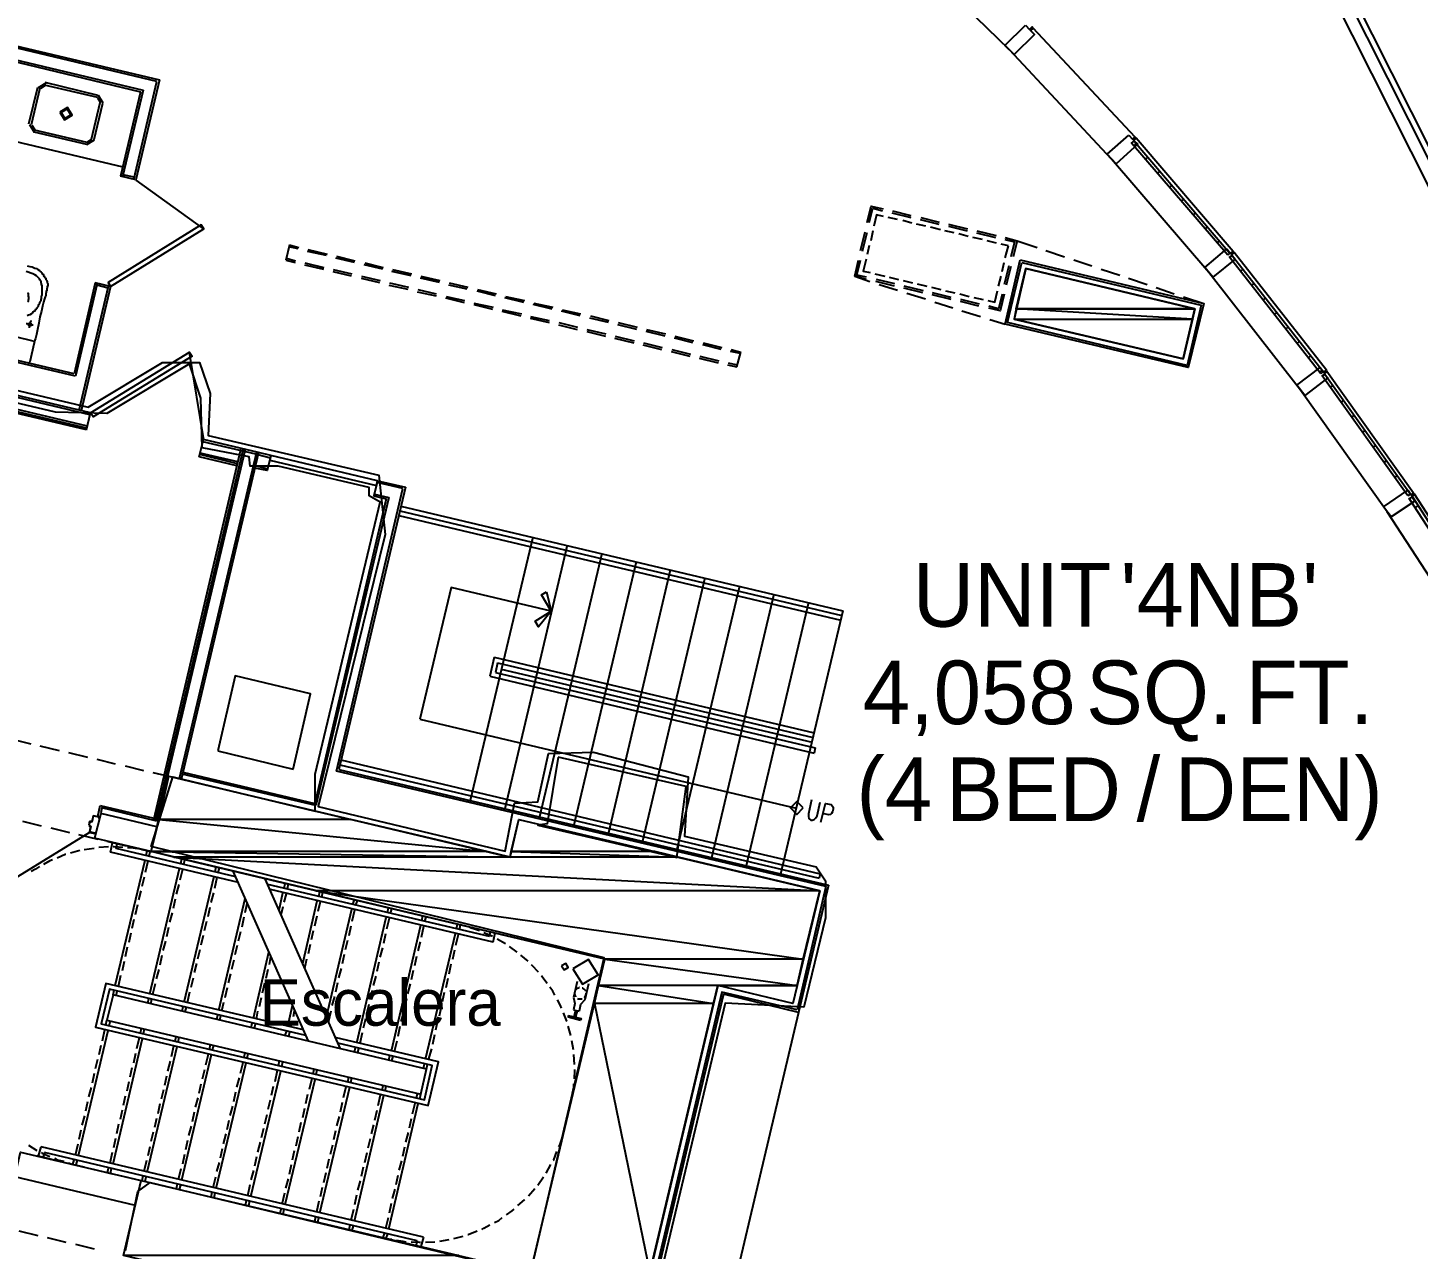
# Model space of a CAD drawing. Header units: feet. Extents: x -84 to 198, y -22 to 181.
# Drawn here: x 94.08 to 130.06, y 104.8 to 136.39 of the extents above; entities that cross this region are included whole.
import ezdxf
from ezdxf.enums import TextEntityAlignment as Align

# ---------------------------------------------------------------- set-up
doc = ezdxf.new("R2010")
doc.units = ezdxf.units.FT
for name, color, linetype in [('A-AREA-COMUN', 252, 'CONTINUOUS'), ('A-AREA-UNIDAD', 30, 'CONTINUOUS'), ('A-LINEA', 7, 'CONTINUOUS'), ('A-MURO-CONCRETO', 8, 'CONTINUOUS'), ('A-NOMBRE-ESPACIO', 2, 'CONTINUOUS'), ('A-TEXTO-PDF', 3, 'CONTINUOUS')]:
    doc.layers.add(name, color=color, linetype=linetype)

msp = doc.modelspace()

# ---------------------------------------------------------------- linework, layer by layer
at = {"layer": 'A-AREA-COMUN'}
for points in [[(107.12, 104.2844), (108.992, 112.3378), (97.28, 115.2178), (97.84, 117.0133), (101.52, 116.1244), (101.52, 117.0844), (103.2, 124.1244), (102.912, 124.2844), (102.912, 124.4978), (100.56, 125.0489), (99.84, 125.0489), (99.808, 125.2978), (98.592, 125.5289), (98.56, 126.8089), (98.272, 127.6978), (96.128, 126.4178), (94.8, 126.4533), (78.32, 130.3289)], [(96.608, 104.7644), (96.928, 106.2933), (97.248, 106.5244), (106.912, 104.2133)]]:
    msp.add_lwpolyline(points, dxfattribs=at)
msp.add_lwpolyline([(107.808, 117.5289), (107.52, 115.8044), (107.28, 115.7689), (110.88, 114.9333), (111.12, 116.7644)], close=True, dxfattribs=at)
at = {"layer": 'A-AREA-UNIDAD'}
msp.add_lwpolyline([(86.16, 128.8178), (95.648, 126.5778), (97.568, 127.7333), (98.528, 127.7333), (98.8, 126.9333), (98.752, 125.8489), (103.168, 124.8178), (103.328, 123.2889), (101.6, 116.2489), (106.432, 115.0933), (106.672, 116.3378), (107.28, 116.3733), (107.552, 117.6178), (108.72, 117.6533), (111.168, 117.0133), (111.072, 115.4844), (114.48, 114.6844), (114.72, 114.3289), (114.72, 113.3689), (114.16, 111.0578), (112.128, 111.1644), (109.84, 101.5644)], dxfattribs=at)
at = {"layer": 'A-LINEA'}
for p, q in [((142.471, 109.1644), (118.664, 156.5455)), ((142.471, 109.1644), (118.664, 156.5455)), ((141.9822, 109.0957), (118.3186, 156.1837)), ((142.3125, 109.1409), (118.552, 156.4218)), ((119.48, 135.8178), (116.72, 138.5111)), ((122.7333, 133.5644), (120.0933, 136.3778)), ((93.0533, 136.0978), (97.4933, 135.0444)), ((97.4267, 135.0044), (93.0933, 136.0311)), ((93.56, 135.6178), (97.0667, 134.7778)), ((122.12, 132.9911), (119.48, 135.8178)), ((93.6, 135.5511), (97, 134.7378)), ((94.5517, 134.96), (94.3511, 134.8361)), ((94.5364, 134.8951), (94.416, 134.8208)), ((95.8933, 134.5911), (94.52, 134.9111)), ((95.9067, 134.6444), (94.5333, 134.9778)), ((96.8267, 132.4711), (97.4267, 135.0044)), ((97.4933, 135.0444), (96.88, 132.4578)), ((94.3333, 134.8444), (94.1067, 133.8978)), ((94.4, 134.8311), (94.1733, 133.8844)), ((95.9706, 134.4548), (95.8964, 134.5751)), ((96.0355, 134.4394), (95.9117, 134.64)), ((97, 134.7378), (96.48, 132.5511)), ((97.0667, 134.7778), (96.5333, 132.5378)), ((95.7333, 133.5111), (95.96, 134.4578)), ((95.8, 133.4978), (96.0267, 134.4444)), ((94.1245, 133.8895), (94.2483, 133.6889)), ((94.1894, 133.8741), (94.2636, 133.7538)), ((93.1333, 133.6044), (96.5467, 132.7911)), ((94.24, 133.6978), (95.6, 133.3778)), ((94.2533, 133.7511), (95.6133, 133.4311)), ((95.6083, 133.3689), (95.8089, 133.4927)), ((95.6236, 133.4338), (95.744, 133.5081)), ((125.2667, 130.6044), (122.76, 133.5378)), ((122.7067, 133.3378), (122.76, 133.4044)), ((124.64, 130.0578), (122.12, 132.9911)), ((123.0133, 132.9911), (123.0667, 133.0444)), ((96.88, 132.4578), (96.48, 132.5511)), ((96.84, 132.5244), (96.5467, 132.5911)), ((98.6442, 131.1795), (96.8856, 132.4483)), ((123.32, 132.6311), (123.3733, 132.6844)), ((123.6267, 132.2711), (123.68, 132.3244)), ((116.4533, 131.6578), (116.9333, 131.5378)), ((123.9333, 131.9111), (124, 131.9644)), ((116.5867, 131.4311), (116.3467, 131.4844)), ((116.44, 131.6044), (116.9333, 131.4844)), ((116.96, 131.3378), (116.72, 131.4044)), ((117.32, 131.2578), (117.08, 131.3111)), ((117.1733, 131.4311), (117.6533, 131.3111)), ((117.1867, 131.4844), (117.6667, 131.3644)), ((117.9067, 131.3111), (118.4, 131.1911)), ((124.24, 131.5511), (124.3067, 131.6044)), ((115.6267, 130.6311), (115.7467, 131.1111)), ((115.68, 130.6178), (115.8, 131.0978)), ((115.9467, 131.1378), (115.8933, 130.8844)), ((117.6933, 131.1644), (117.44, 131.2311)), ((118.0533, 131.0844), (117.8133, 131.1378)), ((117.9067, 131.2578), (118.3867, 131.1378)), ((118.4133, 130.9911), (118.1733, 131.0578)), ((118.7867, 130.9111), (118.5333, 130.9644)), ((118.6267, 131.0844), (119.12, 130.9644)), ((118.64, 131.1378), (119.1333, 131.0178)), ((119.3733, 130.9644), (119.68, 130.8844)), ((124.5467, 131.1911), (124.6133, 131.2444)), ((100.8533, 130.7778), (100.76, 130.3778)), ((101.08, 130.6711), (100.84, 130.7244)), ((100.8533, 130.7778), (101.0933, 130.7111)), ((101.8133, 130.4978), (101.32, 130.6044)), ((101.3333, 130.6578), (101.8267, 130.5378)), ((115.8533, 130.7644), (115.8, 130.5244)), ((119.1467, 130.8178), (118.9067, 130.8844)), ((119.4533, 130.7511), (119.2667, 130.7911)), ((119.36, 130.9111), (119.6133, 130.8578)), ((119.3733, 130.4444), (119.4533, 130.7511)), ((119.6133, 130.8578), (119.52, 130.4711)), ((119.68, 130.8844), (119.5733, 130.4711)), ((119.68, 130.8844), (120.2, 130.7111)), ((120.4267, 130.6311), (120.9067, 130.4711)), ((124.8533, 130.8311), (124.92, 130.8844)), ((127.68, 127.5378), (125.2933, 130.5778)), ((100.76, 130.3778), (101, 130.3244)), ((100.7733, 130.4311), (101.0133, 130.3644)), ((101.24, 130.2578), (101.7333, 130.1511)), ((101.2533, 130.3111), (101.7467, 130.1911)), ((102.5333, 130.3244), (102.0533, 130.4311)), ((102.0667, 130.4844), (102.5467, 130.3644)), ((103.2667, 130.1511), (102.7867, 130.2578)), ((102.8, 130.3111), (103.28, 130.1911)), ((119.2933, 130.0844), (119.3467, 130.3244)), ((119.4667, 130.2311), (119.3467, 129.7511)), ((119.52, 130.2178), (119.4, 129.7378)), ((121.1467, 130.3911), (121.6133, 130.2311)), ((101.9733, 130.0844), (102.4533, 129.9778)), ((101.9867, 130.1378), (102.4667, 130.0311)), ((102.7067, 129.9111), (103.1867, 129.8044)), ((102.72, 129.9644), (103.2, 129.8578)), ((104, 129.9778), (103.5067, 130.0844)), ((103.52, 130.1378), (104.0133, 130.0311)), ((104.7333, 129.8044), (104.24, 129.9111)), ((104.2533, 129.9644), (104.7467, 129.8578)), ((115.48, 129.9644), (115.8667, 129.8311)), ((116, 130.0311), (116.2533, 129.9644)), ((116.52, 129.7644), (116.04, 129.8844)), ((116.3733, 129.9378), (116.6133, 129.8844)), ((116.7333, 129.8578), (116.9733, 129.7911)), ((119.2, 129.7111), (119.2667, 129.9644)), ((121.8533, 130.1511), (122.3333, 129.9911)), ((122.56, 129.9111), (123.04, 129.7511)), ((127.0133, 127.0178), (124.64, 130.0578)), ((125.4667, 130.0978), (125.52, 130.1511)), ((95.8267, 129.7911), (95.28, 127.4444)), ((95.88, 129.7778), (95.32, 127.3778)), ((95.4133, 126.4978), (96.1733, 129.7111)), ((96.2267, 129.6978), (95.4667, 126.4844)), ((96.2267, 129.6978), (95.8267, 129.7911)), ((96.16, 129.6578), (95.8667, 129.7378)), ((103.4267, 129.7378), (103.92, 129.6311)), ((103.44, 129.7911), (103.9333, 129.6844)), ((104.16, 129.5644), (104.6533, 129.4578)), ((104.1733, 129.6178), (104.6533, 129.5111)), ((105.4533, 129.6311), (104.9733, 129.7378)), ((104.9867, 129.7911), (105.4667, 129.6844)), ((106.1867, 129.4578), (105.7067, 129.5778)), ((105.72, 129.6178), (106.2, 129.5111)), ((116.5067, 129.7111), (116.0267, 129.8311)), ((116.1067, 129.7511), (116.5867, 129.6044)), ((117.24, 129.5378), (116.7467, 129.6578)), ((117.2533, 129.5911), (116.76, 129.7111)), ((116.8267, 129.5244), (117.3067, 129.3778)), ((117.0933, 129.7644), (117.3467, 129.7111)), ((117.4667, 129.6844), (117.7067, 129.6178)), ((117.9733, 129.4178), (117.4933, 129.5378)), ((117.8267, 129.5911), (118.0667, 129.5378)), ((118.2, 129.5111), (118.44, 129.4444)), ((123.28, 129.6711), (123.7467, 129.5111)), ((125.7467, 129.7244), (125.8133, 129.7778)), ((104.8933, 129.4044), (105.3733, 129.2844)), ((104.9067, 129.4444), (105.3867, 129.3378)), ((105.6267, 129.2711), (106.12, 129.1644)), ((105.6267, 129.2311), (106.1067, 129.1111)), ((106.92, 129.2844), (106.4267, 129.4044)), ((106.44, 129.4444), (106.9333, 129.3378)), ((107.6533, 129.1111), (107.16, 129.2311)), ((107.1733, 129.2711), (107.6667, 129.1644)), ((117.9733, 129.3644), (117.48, 129.4844)), ((117.5467, 129.2978), (118.0133, 129.1511)), ((118.6933, 129.1911), (118.2133, 129.3111)), ((118.7067, 129.2444), (118.2267, 129.3644)), ((118.56, 129.4178), (118.8, 129.3644)), ((123.9867, 129.4311), (124.5067, 129.2578)), ((126.04, 129.3378), (126.1067, 129.4044)), ((95.7067, 126.4311), (85.6933, 128.8044)), ((106.3467, 129.0578), (106.84, 128.9378)), ((106.36, 129.0978), (106.8533, 128.9911)), ((107.08, 128.8844), (107.5733, 128.7644)), ((107.0933, 128.9244), (107.5733, 128.8178)), ((108.3733, 128.9378), (107.8933, 129.0578)), ((107.9067, 129.0978), (108.3867, 128.9911)), ((109.1067, 128.7644), (108.6267, 128.8844)), ((108.64, 128.9378), (109.12, 128.8178)), ((118.2533, 129.0711), (118.7333, 128.9244)), ((118.9733, 128.8444), (119.3733, 128.7244)), ((126.3333, 128.9644), (126.4, 129.0311)), ((95.6267, 126.0844), (85.6133, 128.4578)), ((95.6933, 126.3778), (85.68, 128.7511)), ((93.2, 128.5378), (94.2133, 128.2978)), ((107.8133, 128.7111), (108.2933, 128.5911)), ((107.8267, 128.7644), (108.3067, 128.6444)), ((108.5467, 128.5911), (109.04, 128.4711)), ((108.5467, 128.5378), (109.0267, 128.4178)), ((109.84, 128.5911), (109.3467, 128.7111)), ((109.36, 128.7644), (109.8533, 128.6444)), ((110.5733, 128.4178), (110.08, 128.5378)), ((110.0933, 128.5911), (110.5867, 128.4711)), ((126.6267, 128.5911), (126.6933, 128.6578)), ((95.6, 125.9911), (85.5867, 128.3511)), ((95.6133, 126.0311), (85.6, 128.4044)), ((95.32, 127.3778), (91.8133, 128.2044)), ((95.28, 127.4444), (91.8667, 128.2444)), ((94.2533, 128.2444), (94.1333, 127.7511)), ((94.2654, 128.2404), (94.2307, 128.2965)), ((109.2667, 128.3644), (109.76, 128.2444)), ((109.28, 128.4178), (109.7733, 128.2978)), ((110, 128.1911), (110.48, 128.0711)), ((110.0133, 128.2444), (110.4933, 128.1244)), ((110.7467, 128.0711), (111.2267, 127.9511)), ((111.2933, 128.2444), (110.8133, 128.3644)), ((110.8267, 128.4178), (111.3067, 128.2978)), ((112.0267, 128.0711), (111.5467, 128.1911)), ((111.56, 128.2444), (112.04, 128.1244)), ((112.28, 128.0711), (112.5333, 128.0044)), ((126.92, 128.2178), (126.9867, 128.2844)), ((94.0893, 127.7124), (94.1454, 127.747)), ((98.6392, 125.7322), (98.2695, 127.9947)), ((110.7333, 128.0178), (111.2133, 127.8978)), ((111.4533, 127.8444), (111.9467, 127.7244)), ((111.4667, 127.8978), (111.96, 127.7778)), ((112.2, 127.7244), (112.44, 127.6711)), ((112.52, 127.9644), (112.2667, 128.0178)), ((112.4267, 127.6178), (112.5333, 128.0044)), ((127.2133, 127.8444), (127.28, 127.9111)), ((112.1867, 127.6711), (112.4267, 127.6178)), ((127.5067, 127.4711), (127.5733, 127.5378)), ((129.9333, 124.3511), (127.6933, 127.4978)), ((129.2533, 123.8711), (127.0133, 127.0178)), ((127.7867, 127.0844), (127.8533, 127.1511)), ((128.0667, 126.6978), (128.12, 126.7644)), ((95.6, 125.9911), (95.7067, 126.4311)), ((95.7067, 126.4311), (95.7067, 126.4311)), ((128.3333, 126.3111), (128.4, 126.3644)), ((128.6133, 125.9244), (128.68, 125.9778)), ((98.52, 125.2978), (98.6267, 125.7378)), ((99.9867, 125.3644), (98.6133, 125.6844)), ((100.0533, 125.4044), (98.6267, 125.7378)), ((128.8933, 125.5378), (128.96, 125.5911)), ((99.6, 125.5111), (97.3333, 115.8978)), ((99.6533, 125.4978), (97.3867, 115.8844)), ((99.7067, 125.4844), (97.4267, 115.8711)), ((100, 125.4178), (98, 116.9644)), ((100.0533, 125.4044), (98.0533, 116.9511)), ((99.4933, 125.0578), (98.52, 125.2978)), ((99.5067, 125.1111), (98.5333, 125.3511)), ((99.52, 125.1644), (98.5467, 125.3911)), ((100.04, 125.3511), (100.36, 125.2711)), ((100.3733, 125.3244), (100.0533, 125.4044)), ((129.1733, 125.1511), (129.2267, 125.2044)), ((100.2933, 124.9778), (99.9733, 125.0578)), ((102.0667, 117.1644), (103.7867, 124.4711)), ((103.8533, 124.5111), (102.1333, 117.2044)), ((103.7867, 124.4711), (103.12, 124.6311)), ((103.1333, 124.6711), (103.8533, 124.5111)), ((129.4533, 124.7511), (129.5067, 124.8178)), ((103.36, 124.2044), (101.5067, 116.3244)), ((103.4267, 124.2444), (101.5333, 116.2711)), ((103.0533, 124.3244), (103.4267, 124.2444)), ((129.72, 124.3644), (129.7867, 124.4311)), ((132.0533, 121.0844), (129.96, 124.3244)), ((103.68, 123.7778), (115.12, 121.0711)), ((103.7067, 123.8978), (115.1467, 121.1911)), ((103.7333, 124.0178), (115.1733, 121.3111)), ((131.36, 120.6311), (129.2533, 123.8711)), ((129.9867, 123.9778), (130.0533, 124.0311)), ((107.1467, 123.2178), (105.5333, 116.4044)), ((108.04, 123.0044), (106.4267, 116.1911)), ((108.9333, 122.7911), (107.32, 115.9778)), ((109.8267, 122.5778), (108.2133, 115.7644)), ((110.7067, 122.3644), (109.1067, 115.5644)), ((111.6, 122.1644), (109.9867, 115.3511)), ((112.4933, 121.9511), (110.88, 115.1378)), ((113.3867, 121.7378), (111.7733, 114.9244)), ((114.28, 121.5244), (112.6667, 114.7111)), ((115.1733, 121.3111), (113.56, 114.4978)), ((106.1467, 120.1111), (106.04, 119.6178)), ((106.1467, 120.1111), (114.4267, 118.1511)), ((106.24, 119.9644), (106.1867, 119.7111)), ((106.24, 119.9644), (114.4, 118.0311)), ((106.3333, 119.8044), (114.3733, 117.9111)), ((106.04, 119.6178), (114.4267, 117.6311)), ((106.1867, 119.7111), (114.4533, 117.7644)), ((104.2267, 118.5111), (113.96, 116.2044)), ((93.68, 117.9911), (94.16, 117.8711)), ((94.4, 117.8178), (94.8933, 117.6978)), ((95.1333, 117.6444), (95.6267, 117.5244)), ((99, 117.6844), (100.9467, 117.2178)), ((114.4533, 117.7644), (114.4267, 117.6311)), ((95.8667, 117.4711), (96.3467, 117.3511)), ((96.6, 117.2978), (97.08, 117.1778)), ((102.16, 117.3244), (114.56, 114.3911)), ((102.1867, 117.4578), (114.5867, 114.5111)), ((97.32, 117.1244), (97.7333, 117.0311)), ((101.5333, 116.2711), (98.08, 117.0844)), ((98.0933, 117.1378), (101.5067, 116.3244)), ((114.7333, 114.1778), (102.0667, 117.1644)), ((102.1333, 117.2044), (114.8, 114.2178)), ((95.8933, 115.9911), (95.96, 116.2711)), ((95.96, 116.2711), (97.3467, 115.9511)), ((93.9467, 115.8711), (94.4267, 115.7511)), ((95.68, 115.8578), (95.6667, 115.7644)), ((95.7333, 115.8578), (95.6933, 115.8711)), ((95.6933, 115.8578), (95.6933, 115.8578)), ((95.7333, 115.8711), (95.7333, 115.8711)), ((95.7354, 115.845), (95.7595, 115.8598)), ((95.7733, 116.0044), (95.7467, 115.8711)), ((95.7867, 116.0044), (95.7867, 116.0044)), ((95.9733, 116.0711), (95.8133, 115.4311)), ((97.4267, 115.7244), (95.9733, 116.0711)), ((92.0775, 113.3648), (95.6926, 115.5856)), ((94.68, 115.6978), (95.16, 115.5778)), ((95.4, 115.5244), (95.8933, 115.4044)), ((95.6667, 115.7511), (95.7067, 115.7511)), ((95.68, 115.7644), (95.68, 115.7644)), ((95.7067, 115.7378), (95.68, 115.5911)), ((95.6933, 115.7378), (95.6933, 115.7378)), ((95.6933, 115.5911), (95.6933, 115.5911)), ((95.7195, 115.7265), (95.7046, 115.7506)), ((95.4267, 115.1111), (95.1867, 115.0444)), ((95.8, 115.1644), (95.5467, 115.1244)), ((97.28, 115.0844), (95.8133, 115.4311)), ((96.1733, 115.2044), (95.92, 115.1911)), ((96.1333, 115.3511), (96.6267, 115.2311)), ((96.2267, 115.0711), (96.28, 115.3111)), ((96.4, 115.2844), (96.28, 115.3111)), ((96.3733, 115.1644), (96.4, 115.2844)), ((99.4667, 114.4311), (96.3733, 115.1644)), ((96.8667, 115.1778), (97.28, 115.0844)), ((97.1733, 115.0978), (97.04, 115.1244)), ((99.5333, 114.2844), (96.2267, 115.0711)), ((96.3467, 111.6178), (97.12, 114.8578)), ((97.1333, 114.5511), (97.2, 114.8444)), ((97.1467, 114.9778), (97.1733, 115.0978)), ((97.2267, 114.9644), (97.2533, 115.0844)), ((98.04, 114.7778), (98.0667, 114.8978)), ((98.12, 114.7511), (98.1467, 114.8711)), ((97.04, 114.1911), (97.1067, 114.4311)), ((97.24, 111.4044), (98.0133, 114.6444)), ((98.0267, 114.3511), (98.0933, 114.6311)), ((98.1333, 111.1911), (98.9067, 114.4444)), ((98.92, 114.1378), (98.9867, 114.4178)), ((98.9333, 114.5644), (98.96, 114.6844)), ((99.0133, 114.5378), (99.04, 114.6578)), ((101.3467, 110.1778), (99.4, 114.5778)), ((114.5867, 114.5111), (114.56, 114.3911)), ((96.96, 113.8311), (97.0133, 114.0711)), ((97.9333, 113.9778), (98, 114.2311)), ((102.1733, 109.9778), (100.2267, 114.3778)), ((106.0267, 112.8844), (100.2933, 114.2311)), ((106.12, 112.7378), (100.36, 114.0978)), ((100.72, 114.1378), (100.7467, 114.2578)), ((100.8, 114.1244), (100.8267, 114.2444)), ((101.6133, 113.9244), (101.64, 114.0444)), ((101.6933, 113.9111), (101.72, 114.0311)), ((114.7333, 114.1778), (113.9867, 110.9911)), ((96.8667, 113.4578), (96.9333, 113.7111)), ((97.8533, 113.6178), (97.9067, 113.8578)), ((98.8267, 113.7644), (98.8933, 114.0178)), ((99.0267, 110.9778), (99.7067, 113.8711)), ((99.7067, 113.5111), (99.76, 113.7378)), ((100.5867, 113.5644), (100.68, 114.0178)), ((100.72, 113.7778), (100.7733, 113.9911)), ((101.2, 112.1911), (101.5733, 113.8044)), ((101.6, 113.5378), (101.6533, 113.7911)), ((102.4933, 113.7111), (102.5333, 113.8444)), ((102.5733, 113.6978), (102.6133, 113.8178)), ((96.7867, 113.0978), (96.84, 113.3378)), ((97.76, 113.2578), (97.8267, 113.4978)), ((98.7467, 113.4044), (98.8, 113.6444)), ((99.6267, 113.1378), (99.68, 113.3911)), ((100.64, 113.4444), (100.6933, 113.6578)), ((101.5067, 113.1644), (101.5733, 113.4178)), ((101.8133, 110.8044), (102.4667, 113.5911)), ((102.48, 113.2844), (102.5467, 113.5778)), ((102.6, 110.1378), (103.36, 113.3778)), ((103.3733, 113.0844), (103.44, 113.3644)), ((103.3867, 113.5111), (103.4133, 113.6311)), ((103.4667, 113.4844), (103.5067, 113.6044)), ((104.28, 113.2978), (104.3067, 113.4178)), ((104.36, 113.2711), (104.3867, 113.3911)), ((96.7067, 112.7378), (96.76, 112.9778)), ((97.68, 112.8844), (97.7333, 113.1244)), ((98.6533, 113.0444), (98.72, 113.2844)), ((99.5333, 112.7778), (99.6, 113.0178)), ((101.4267, 112.8044), (101.48, 113.0444)), ((102.4, 112.9111), (102.4533, 113.1644)), ((103.2933, 112.7111), (103.3467, 112.9644)), ((103.4933, 109.9244), (104.2533, 113.1778)), ((104.2667, 112.8711), (104.3333, 113.1511)), ((104.3733, 109.7111), (105.1467, 112.9644)), ((105.1733, 113.0844), (105.2, 113.2044)), ((105.2533, 113.0578), (105.28, 113.1911)), ((105.4133, 113.1511), (105.28, 113.1911)), ((106.0267, 112.8844), (106.0533, 113.0044)), ((106.12, 112.7378), (106.1733, 112.9778)), ((96.6133, 112.3644), (96.6667, 112.6178)), ((97.5867, 112.5244), (97.6533, 112.7644)), ((98.5733, 112.6711), (98.6267, 112.9244)), ((99.4533, 112.4178), (99.5067, 112.6578)), ((101.3467, 112.4444), (101.4, 112.6844)), ((102.3067, 112.5511), (102.36, 112.7911)), ((103.2, 112.3511), (103.2667, 112.5911)), ((104.1867, 112.5111), (104.24, 112.7511)), ((105.16, 112.6578), (105.2267, 112.9378)), ((106.44, 112.6978), (106.2267, 112.8178)), ((106.7467, 112.4844), (106.5467, 112.6311)), ((96.5333, 112.0044), (96.5867, 112.2444)), ((97.5067, 112.1511), (97.56, 112.4044)), ((98.48, 112.3111), (98.5467, 112.5511)), ((99.36, 112.0444), (99.4267, 112.2844)), ((99.92, 110.7778), (100.32, 112.4844)), ((100.3333, 112.1644), (100.3733, 112.3644)), ((101.2533, 112.0711), (101.3067, 112.3111)), ((102.2267, 112.1911), (102.28, 112.4311)), ((103.12, 111.9911), (103.1733, 112.2311)), ((104.0933, 112.1378), (104.1467, 112.3778)), ((105.08, 112.2978), (105.1333, 112.5378)), ((107.0267, 112.2444), (106.84, 112.4044)), ((96.4267, 111.5911), (96.4933, 111.8844)), ((97.4133, 111.7911), (97.48, 112.0311)), ((98.4, 111.9511), (98.4533, 112.1911)), ((99.28, 111.6844), (99.3333, 111.9244)), ((100.2533, 111.8044), (100.3067, 112.0444)), ((102.1333, 111.8178), (102.2, 112.0578)), ((104.0133, 111.7778), (104.0667, 112.0178)), ((104.9867, 111.9244), (105.04, 112.1778)), ((97.32, 111.3911), (97.3867, 111.6711)), ((98.3067, 111.5778), (98.3733, 111.8178)), ((99.1867, 111.3111), (99.2533, 111.5644)), ((100.16, 111.4311), (100.2133, 111.6844)), ((102.0533, 111.4578), (102.1067, 111.6978)), ((103.0267, 111.6178), (103.0933, 111.8578)), ((103.92, 111.4044), (103.9867, 111.6578)), ((104.9067, 111.5644), (104.96, 111.8044)), ((108.2933, 111.7244), (108.2, 111.3111)), ((96.2933, 111.3778), (96.32, 111.4978)), ((96.3733, 111.3511), (96.4, 111.4711)), ((97.1867, 111.1644), (97.2133, 111.2844)), ((97.2667, 111.1378), (97.2933, 111.2711)), ((98.2133, 111.1778), (98.28, 111.4578)), ((99.1067, 110.9644), (99.16, 111.1911)), ((100.08, 111.0711), (100.1333, 111.3111)), ((101.96, 111.0978), (102.0267, 111.3378)), ((102.9467, 111.2578), (103, 111.4978)), ((103.84, 111.0444), (103.8933, 111.2844)), ((104.8133, 111.2044), (104.8667, 111.4444)), ((112.08, 111.3911), (108.4, 95.8311)), ((98.08, 110.9511), (98.1067, 111.0711)), ((98.16, 110.9378), (98.1867, 111.0578)), ((98.9733, 110.7378), (99, 110.8578)), ((99.0533, 110.7244), (99.08, 110.8444)), ((100, 110.7511), (100.04, 110.9511)), ((100.8133, 110.5644), (100.9333, 111.0978)), ((100.96, 110.8178), (100.9867, 110.9644)), ((101.8667, 110.6711), (101.9333, 110.9644)), ((102.8533, 110.8844), (102.92, 111.1378)), ((103.7467, 110.6844), (103.8133, 110.9244)), ((104.7333, 110.8311), (104.7867, 111.0711)), ((108.2, 110.9911), (108.3467, 110.9511)), ((108.2533, 110.9778), (108.2133, 110.8044)), ((108.2933, 110.9644), (108.2533, 110.8044)), ((108.3867, 111.1244), (108.3467, 110.9511)), ((95.4, 107.2178), (96.16, 110.4578)), ((96.0133, 110.1911), (96.08, 110.4844)), ((96.1067, 110.6044), (96.1333, 110.7244)), ((96.1867, 110.5778), (96.2267, 110.7111)), ((97, 110.3911), (97.0267, 110.5111)), ((97.08, 110.3778), (97.1067, 110.4978)), ((99.8667, 110.5244), (99.8933, 110.6444)), ((99.9467, 110.5111), (99.9733, 110.6311)), ((100.7467, 110.3244), (100.7867, 110.4444)), ((100.8933, 110.5378), (100.9333, 110.6978)), ((102.7733, 110.5244), (102.8267, 110.7644)), ((103.6667, 110.3111), (103.72, 110.5644)), ((104.64, 110.4711), (104.6933, 110.7111)), ((108.1333, 110.3244), (108.0667, 110.5644)), ((96.2933, 107.0044), (97.0533, 110.2444)), ((96.9067, 109.9911), (96.9733, 110.2711)), ((97.8933, 110.1778), (97.92, 110.2978)), ((97.9733, 110.1644), (98, 110.2844)), ((98.7867, 109.9644), (98.8133, 110.0978)), ((100.84, 110.2978), (100.8667, 110.4178)), ((102.68, 110.1244), (102.7467, 110.4044)), ((103.5733, 109.9111), (103.64, 110.1911)), ((104.56, 110.0978), (104.6133, 110.3511)), ((108.2, 109.9511), (108.16, 110.1911)), ((95.9333, 109.8311), (95.9867, 110.0711)), ((96.8267, 109.6178), (96.88, 109.8711)), ((97.1733, 106.7911), (97.9467, 110.0444)), ((97.8, 109.7778), (97.8667, 110.0578)), ((98.0667, 106.5911), (98.84, 109.8311)), ((98.6933, 109.5644), (98.76, 109.8444)), ((98.8667, 109.9511), (98.8933, 110.0711)), ((99.68, 109.7644), (99.7067, 109.8844)), ((99.76, 109.7378), (99.7867, 109.8578)), ((102.5333, 109.8978), (102.56, 110.0178)), ((102.6133, 109.8711), (102.6533, 110.0044)), ((103.4267, 109.6844), (103.4533, 109.8044)), ((103.5067, 109.6711), (103.5333, 109.7911)), ((104.4533, 109.6978), (104.5333, 109.9778)), ((108.2267, 109.5778), (108.2133, 109.8311)), ((95.84, 109.4711), (95.8933, 109.7111)), ((96.7333, 109.2578), (96.7867, 109.4978)), ((97.7067, 109.4044), (97.7733, 109.6578)), ((98.6, 109.2044), (98.6667, 109.4444)), ((98.96, 106.3778), (99.7333, 109.6178)), ((99.5867, 109.3511), (99.6533, 109.6311)), ((99.8533, 106.1644), (100.6267, 109.4044)), ((100.48, 109.1378), (100.5467, 109.4311)), ((100.5733, 109.5511), (100.6, 109.6711)), ((100.6533, 109.5244), (100.68, 109.6444)), ((101.4667, 109.3378), (101.4933, 109.4578)), ((101.5467, 109.3111), (101.5733, 109.4444)), ((104.32, 109.4711), (104.3467, 109.5911)), ((104.4, 109.4578), (104.4267, 109.5778)), ((95.76, 109.0978), (95.8133, 109.3511)), ((96.6533, 108.8978), (96.7067, 109.1378)), ((97.6267, 109.0444), (97.68, 109.2844)), ((98.52, 108.8311), (98.5733, 109.0711)), ((99.4933, 108.9911), (99.56, 109.2311)), ((100.3867, 108.7778), (100.44, 109.0178)), ((100.7467, 105.9511), (101.52, 109.1911)), ((101.3733, 108.9378), (101.44, 109.2178)), ((102.2533, 108.7244), (102.32, 109.0044)), ((102.36, 109.1244), (102.3867, 109.2444)), ((102.44, 109.1111), (102.4667, 109.2311)), ((103.2533, 108.9111), (103.28, 109.0311)), ((103.3333, 108.8978), (103.36, 109.0178)), ((95.6667, 108.7378), (95.7333, 108.9778)), ((96.56, 108.5244), (96.6133, 108.7644)), ((97.5467, 108.6844), (97.6, 108.9244)), ((98.4267, 108.4711), (98.4933, 108.7111)), ((99.4133, 108.6178), (99.4667, 108.8711)), ((100.3067, 108.4178), (100.36, 108.6578)), ((101.28, 108.5644), (101.3333, 108.8044)), ((101.64, 105.7378), (102.4133, 108.9911)), ((102.5333, 105.5244), (103.2933, 108.7778)), ((103.1467, 108.5111), (103.2133, 108.7911)), ((104.1333, 108.6978), (104.1733, 108.8311)), ((104.2267, 108.6844), (104.2533, 108.8044)), ((108.1333, 108.5778), (108.16, 108.7111)), ((95.5867, 108.3778), (95.64, 108.6178)), ((96.48, 108.1644), (96.5333, 108.4044)), ((97.4533, 108.3111), (97.5067, 108.5644)), ((98.3467, 108.0978), (98.4, 108.3511)), ((99.32, 108.2578), (99.3867, 108.4978)), ((100.2133, 108.0444), (100.28, 108.2844)), ((101.2, 108.2044), (101.2533, 108.4444)), ((102.1733, 108.3511), (102.2267, 108.6044)), ((103.0667, 108.1378), (103.12, 108.3911)), ((103.4267, 105.3244), (104.1867, 108.5644)), ((104.04, 108.2978), (104.1067, 108.5778)), ((95.4933, 108.0044), (95.56, 108.2444)), ((96.3867, 107.7911), (96.44, 108.0444)), ((97.3733, 107.9511), (97.4267, 108.1911)), ((98.2533, 107.7378), (98.32, 107.9778)), ((99.24, 107.8978), (99.2933, 108.1378)), ((100.1333, 107.6844), (100.1867, 107.9244)), ((101.1067, 107.8311), (101.16, 108.0844)), ((102.08, 107.9911), (102.1467, 108.2311)), ((102.9733, 107.7778), (103.04, 108.0178)), ((103.96, 107.9378), (104.0133, 108.1778)), ((107.9467, 107.7911), (107.9733, 107.9244)), ((95.4133, 107.6444), (95.4667, 107.8844)), ((96.3067, 107.4311), (96.36, 107.6711)), ((97.28, 107.5911), (97.3333, 107.8311)), ((98.1733, 107.3778), (98.2267, 107.6178)), ((99.1467, 107.5244), (99.2133, 107.7778)), ((100.04, 107.3111), (100.1067, 107.5644)), ((101.0267, 107.4711), (101.08, 107.7111)), ((102, 107.6311), (102.0533, 107.8711)), ((102.8933, 107.4178), (102.9467, 107.6578)), ((103.8667, 107.5644), (103.9333, 107.8178)), ((94.1067, 107.4844), (94.32, 107.3511)), ((94.32, 107.2178), (94.8, 107.0978)), ((94.36, 107.2044), (94.4267, 107.4444)), ((104.32, 105.1111), (94.4267, 107.4444)), ((94.4933, 107.1778), (94.52, 107.2978)), ((104.16, 105.0178), (94.52, 107.2978)), ((95.32, 107.2311), (95.3867, 107.5244)), ((96.2133, 107.0311), (96.28, 107.3111)), ((97.2, 107.2178), (97.2533, 107.4578)), ((98.0933, 107.0044), (98.1467, 107.2578)), ((99.0667, 107.1644), (99.12, 107.4044)), ((100.9333, 107.1111), (100.9867, 107.3511)), ((101.92, 107.2578), (101.9733, 107.4978)), ((102.8, 107.0444), (102.8667, 107.2978)), ((103.7867, 107.2044), (103.84, 107.4444)), ((95.04, 107.0444), (95.5333, 106.9244)), ((95.1333, 107.0311), (95.2533, 106.9911)), ((95.2533, 106.9911), (95.28, 107.1111)), ((95.3333, 106.9778), (95.3733, 107.0978)), ((95.7733, 106.8711), (96.2667, 106.7511)), ((96.1467, 106.7778), (96.1733, 106.8978)), ((96.2267, 106.7644), (96.2533, 106.8844)), ((97.0933, 106.8178), (97.16, 107.0978)), ((97.9867, 106.6044), (98.0533, 106.8844)), ((98.9733, 106.8044), (99.04, 107.0444)), ((99.96, 106.9511), (100.0133, 107.1911)), ((100.8533, 106.7378), (100.9067, 106.9911)), ((101.8267, 106.8978), (101.88, 107.1378)), ((102.72, 106.6844), (102.7733, 106.9244)), ((103.6933, 106.8444), (103.76, 107.0844)), ((107.4933, 106.7644), (107.6133, 106.9911)), ((96.5067, 106.6978), (97.0133, 106.5778)), ((97.04, 106.5778), (97.0667, 106.6978)), ((97.12, 106.5511), (97.1467, 106.6711)), ((97.9333, 106.3644), (97.96, 106.4844)), ((98.88, 106.3911), (98.9467, 106.6711)), ((99.8667, 106.5911), (99.9333, 106.8311)), ((100.76, 106.3778), (100.8267, 106.6178)), ((101.7467, 106.5244), (101.8, 106.7778)), ((102.6267, 106.3244), (102.6933, 106.5644)), ((103.6133, 106.4711), (103.6667, 106.7111)), ((107.28, 106.4578), (107.4267, 106.6711)), ((98.0133, 106.3378), (98.04, 106.4578)), ((98.8267, 106.1511), (98.8533, 106.2711)), ((98.9067, 106.1244), (98.9333, 106.2578)), ((99.7733, 106.1778), (99.84, 106.4711)), ((100.6667, 105.9644), (100.7333, 106.2578)), ((101.6533, 106.1644), (101.7067, 106.4044)), ((102.5467, 105.9511), (102.6, 106.2044)), ((103.52, 106.1111), (103.5867, 106.3511)), ((107.04, 106.1778), (107.2, 106.3644)), ((99.72, 105.9378), (99.7467, 106.0578)), ((99.8, 105.9244), (99.8267, 106.0444)), ((100.6133, 105.7244), (100.64, 105.8444)), ((100.6933, 105.7111), (100.72, 105.8311)), ((101.56, 105.7644), (101.6267, 106.0444)), ((102.4533, 105.5511), (102.52, 105.8311)), ((103.44, 105.7378), (103.4933, 105.9911)), ((101.5067, 105.5111), (101.5333, 105.6444)), ((101.5867, 105.4978), (101.6133, 105.6178)), ((102.4, 105.3111), (102.4267, 105.4311)), ((102.48, 105.2844), (102.5067, 105.4044)), ((103.3467, 105.3378), (103.4133, 105.6178)), ((93.8533, 105.2711), (94.3467, 105.1511)), ((94.5867, 105.0978), (95.0667, 104.9778)), ((103.28, 105.0978), (103.32, 105.2178)), ((103.36, 105.0711), (103.4, 105.1911)), ((103.36, 105.0711), (103.5067, 105.0578)), ((104.32, 105.1111), (104.2533, 104.8711)), ((104.7467, 105.0044), (104.9867, 105.0444)), ((105.1067, 105.0711), (105.3467, 105.1378)), ((95.32, 104.9244), (95.8, 104.8044)), ((104.16, 105.0178), (104.1333, 104.8978)), ((104.3733, 104.9778), (104.6133, 104.9911))]:
    msp.add_line(p, q, dxfattribs=at)
for points in [[(119.8933, 136.4578), (120, 136.3511), (120.0667, 136.4178), (120.0933, 136.3778), (120.0267, 136.3244), (120.1333, 136.2178), (119.6, 135.6978), (119.36, 135.9378), (119.8933, 136.4578)], [(94.9111, 134.2095), (95.035, 134.0089), (95.2355, 134.1327), (95.1117, 134.3333), (94.9111, 134.2095)], [(94.9501, 134.2003), (95.0442, 134.0478), (95.1966, 134.1419), (95.1025, 134.2944), (94.9501, 134.2003)], [(122.5733, 133.6178), (122.6667, 133.5111), (122.7333, 133.5644), (122.76, 133.5378), (122.6933, 133.4844), (122.8, 133.3778), (122.24, 132.8711), (122.0133, 133.1244), (122.5733, 133.6178)], [(125.1333, 130.5111), (122.64, 133.4044), (122.7067, 133.4578), (125.1867, 130.5644), (125.1333, 130.5111)], [(115.8, 131.3511), (115.9067, 131.7778), (116.2133, 131.7111)], [(115.8533, 131.3511), (115.9467, 131.7244), (116.2, 131.6578)], [(96.2267, 129.6978), (98.64, 131.1911), (98.5733, 131.2978), (96.16, 129.8044), (96.2267, 129.6978)], [(116.2267, 131.5111), (116.04, 131.5511), (115.9733, 131.2578)], [(125.1067, 130.6711), (125.2, 130.5511), (125.2667, 130.6044), (125.2933, 130.5778), (125.2267, 130.5244), (125.32, 130.4044), (124.7467, 129.9378), (124.5333, 130.1911), (125.1067, 130.6711)], [(94.0667, 130.2311), (94.1333, 130.2178), (94.2, 130.2044), (94.2667, 130.1778), (94.3067, 130.1644), (94.3467, 130.1378), (94.3867, 130.1111), (94.4, 130.0978), (94.4267, 130.0711), (94.44, 130.0578), (94.4533, 130.0311), (94.48, 130.0178), (94.4933, 129.9911), (94.4933, 129.9778), (94.5067, 129.9644), (94.52, 129.9378), (94.5333, 129.9244), (94.5467, 129.9111), (94.5467, 129.8844), (94.56, 129.8711), (94.5733, 129.8578), (94.5733, 129.8444), (94.5867, 129.8178), (94.5867, 129.8044), (94.5867, 129.7911), (94.6, 129.7778), (94.6, 129.7644), (94.6, 129.7378), (94.6, 129.7244), (94.6, 129.7111), (94.5867, 129.6978), (94.5867, 129.6844), (94.5867, 129.6711), (94.5867, 129.6578), (94.5733, 129.6444), (94.5733, 129.6178), (94.5733, 129.6044), (94.5733, 129.5911), (94.56, 129.5778), (94.56, 129.5644), (94.56, 129.5511), (94.56, 129.5378), (94.5467, 129.5244), (94.5467, 129.4978), (94.5467, 129.4711), (94.5333, 129.4311), (94.52, 129.3778), (94.4933, 129.2978), (94.4667, 129.1911), (94.44, 129.0578), (94.4, 128.9111), (94.3733, 128.7511), (94.3333, 128.5911), (94.3067, 128.4578), (94.28, 128.3511), (94.2533, 128.2711), (94.2533, 128.2444)], [(115.7733, 129.8844), (115.48, 129.9644), (115.5733, 130.3778)], [(115.7867, 129.9378), (115.5333, 129.9911), (115.6267, 130.3778)], [(115.7733, 130.4044), (115.6933, 130.0978), (115.88, 130.0578)], [(119.76, 130.3911), (124.5067, 129.2578), (124.1067, 127.6044), (119.3733, 128.7244), (119.76, 130.3911)], [(119.8, 130.3244), (124.44, 129.2178), (124.08, 127.6578), (119.4267, 128.7644), (119.8, 130.3244)], [(127.5333, 127.4444), (125.1733, 130.4578), (125.24, 130.4978), (127.6, 127.4978), (127.5333, 127.4444)], [(94.0667, 128.9511), (94.1067, 128.9644), (94.1467, 128.9778), (94.1867, 129.0044), (94.2133, 129.0178), (94.2267, 129.0444), (94.2533, 129.0578), (94.2667, 129.0711), (94.28, 129.0978), (94.2933, 129.1111), (94.3067, 129.1244), (94.32, 129.1378), (94.3333, 129.1644), (94.3467, 129.1778), (94.36, 129.1911), (94.36, 129.2178), (94.3733, 129.2311), (94.3867, 129.2578), (94.4, 129.2711), (94.4, 129.2978), (94.4133, 129.3244), (94.4267, 129.3378), (94.4267, 129.3644), (94.44, 129.3911), (94.44, 129.4311), (94.44, 129.4578), (94.4533, 129.4844), (94.4533, 129.5111), (94.4533, 129.5378), (94.4533, 129.5644), (94.4533, 129.5778), (94.4533, 129.6044), (94.4533, 129.6311), (94.4533, 129.6444), (94.4533, 129.6578), (94.4533, 129.6844), (94.4533, 129.6978), (94.4533, 129.7244), (94.44, 129.7378), (94.44, 129.7511), (94.44, 129.7778), (94.4267, 129.7911), (94.4267, 129.8178), (94.4133, 129.8444), (94.4, 129.8711), (94.3867, 129.8978), (94.36, 129.9244), (94.3333, 129.9511), (94.3067, 129.9778), (94.2667, 130.0044), (94.2133, 130.0311), (94.16, 130.0444), (94.0933, 130.0711), (94.04, 130.0844)], [(123.9733, 127.8311), (124.28, 129.1244), (119.9067, 130.1644), (119.6, 128.8578), (123.9733, 127.8311)], [(94.08, 129.5378), (94.0933, 129.5244), (94.0933, 129.5111), (94.0933, 129.4978), (94.0933, 129.4844), (94.0933, 129.4711), (94.0933, 129.4578), (94.0933, 129.4444), (94.1067, 129.4444), (94.1067, 129.4311), (94.1067, 129.4178), (94.1067, 129.4044), (94.1067, 129.3911), (94.1067, 129.3778), (94.1067, 129.3644), (94.0933, 129.3511), (94.0933, 129.3378), (94.0933, 129.3244), (94.0933, 129.3111), (94.08, 129.2978)], [(118.92, 129.3378), (119.1067, 129.2978), (119.1733, 129.5911)], [(119.2933, 129.4978), (119.2, 129.1244), (118.9467, 129.1911)], [(119.3467, 129.4978), (119.24, 129.0711), (118.9467, 129.1378)], [(94.16, 128.8178), (94.16, 128.8044), (94.16, 128.7911), (94.1467, 128.7644), (94.1467, 128.7378), (94.1333, 128.7111), (94.1333, 128.6711), (94.12, 128.6578), (94.12, 128.6311)], [(94.2267, 128.6978), (94.2, 128.6978), (94.1867, 128.7111), (94.1467, 128.7111), (94.12, 128.7244), (94.0933, 128.7244), (94.0667, 128.7378), (94.0533, 128.7378), (94.04, 128.7378)], [(94.1467, 128.7511), (94.16, 128.7511), (94.16, 128.7378), (94.1733, 128.7378), (94.1733, 128.7244), (94.1733, 128.7111), (94.1733, 128.6978), (94.16, 128.6978), (94.16, 128.6844), (94.1467, 128.6844), (94.1333, 128.6844), (94.12, 128.6844), (94.12, 128.6978), (94.1067, 128.6978), (94.1067, 128.7111), (94.1067, 128.7244), (94.1067, 128.7378), (94.12, 128.7378), (94.12, 128.7511), (94.1333, 128.7511), (94.1467, 128.7511)], [(95.7067, 126.4311), (98.2667, 128.0044), (98.3333, 127.8978), (95.7733, 126.3244), (95.7067, 126.4311)], [(127.52, 127.6044), (127.6133, 127.4844), (127.68, 127.5378), (127.6933, 127.4978), (127.6267, 127.4444), (127.72, 127.3378), (127.12, 126.8844), (126.92, 127.1511), (127.52, 127.6044)], [(129.7867, 124.2844), (127.5733, 127.3911), (127.64, 127.4311), (129.8533, 124.3244), (129.7867, 124.2844)], [(100.3733, 125.3244), (100.28, 124.9378), (99.96, 125.0044)], [(100.3467, 125.2044), (103.1067, 124.5511), (103.1333, 124.6711), (100.3733, 125.3244), (100.3467, 125.2044)], [(103.1333, 124.6711), (103.04, 124.2844), (103.36, 124.2044)], [(129.7867, 124.4311), (129.8667, 124.3111), (129.9333, 124.3511), (129.96, 124.3244), (129.8933, 124.2711), (129.9733, 124.1511), (129.36, 123.7378), (129.16, 124.0044), (129.7867, 124.4311)], [(131.9067, 121.0044), (129.8267, 124.2178), (129.9067, 124.2578), (131.9733, 121.0578), (131.9067, 121.0044)], [(107.6267, 121.2978), (105.04, 121.9111), (104.2267, 118.5111)], [(107.5067, 121.8044), (107.6267, 121.2978), (107.2933, 120.8978), (107.2133, 121.0444), (107.6267, 121.2978), (107.3733, 121.7244), (107.5067, 121.8044)], [(100.9467, 117.2178), (101.4, 119.1644), (99.4533, 119.6311), (99, 117.6844)], [(97.7333, 117.0311), (106.56, 114.9378), (106.7867, 115.9111), (114.5733, 114.0711), (113.88, 111.1511), (111.9333, 111.6178), (109.56, 101.5511), (96.56, 104.6311), (97.0133, 106.5778), (107.0933, 104.1911), (109.0133, 112.2978), (97.28, 115.0844), (97.7333, 117.0311)], [(97.4267, 115.8711), (96, 116.2178), (95.9733, 116.0844)], [(114.1467, 116.2111), (113.98, 116.3778), (113.8133, 116.2111), (113.98, 116.0444), (114.1467, 116.2111)], [(114.36, 116.4178), (114.28, 116.0578), (114.28, 115.9911), (114.2933, 115.9378), (114.3467, 115.8978), (114.3733, 115.8978), (114.4267, 115.9111), (114.4667, 115.9511), (114.5067, 116.0044), (114.5867, 116.3644)], [(114.6, 115.8444), (114.72, 116.3244), (114.8667, 116.2978), (114.9067, 116.2578), (114.92, 116.2311), (114.92, 116.1778), (114.9067, 116.1111), (114.88, 116.0711), (114.8533, 116.0444), (114.8, 116.0311), (114.6533, 116.0711)], [(95.7067, 115.7511), (95.68, 115.7644), (95.6933, 115.8578), (95.72, 115.8444)], [(95.7467, 115.8578), (95.7867, 116.0044), (95.9333, 115.9778), (95.92, 115.9511), (95.9333, 115.9378), (95.9333, 115.9644)], [(95.7867, 116.0178), (95.9333, 115.9778), (95.9333, 115.9778)], [(95.68, 115.5778), (95.8267, 115.5511), (95.8267, 115.5511)], [(95.84, 115.5511), (95.84, 115.5778), (95.8267, 115.5511), (95.6933, 115.5911), (95.72, 115.7378)], [(96.5467, 115.1911), (96.32, 115.2044), (96.2933, 115.2044)], [(96.92, 115.1511), (96.7467, 115.1778), (96.6667, 115.1778)], [(94.72, 114.8711), (94.6533, 114.8444), (94.4933, 114.7511)], [(95.0667, 115.0044), (95.0533, 115.0044), (94.84, 114.9111)], [(94.3867, 114.6978), (94.28, 114.6311), (94.1733, 114.5644)], [(114.8, 114.2178), (114.0267, 110.9244), (112.08, 111.3911)], [(105.7733, 113.0311), (105.6933, 113.0578), (105.5333, 113.1111)], [(106.1067, 112.8844), (106.0933, 112.8978), (105.88, 112.9778)], [(108.1825, 112.0494), (108.4381, 111.6532), (108.8442, 111.8928), (108.5885, 112.289), (108.1825, 112.0494)], [(107.2933, 111.9644), (107.1333, 112.1378), (107.12, 112.1511)], [(107.52, 111.6711), (107.4133, 111.8178), (107.3733, 111.8711)], [(107.8957, 112.1244), (107.96, 112.0201), (108.0643, 112.0845), (108, 112.1888), (107.8957, 112.1244)], [(101.2133, 110.4711), (96.1067, 111.6711), (95.84, 110.5378), (104.44, 108.5111), (104.7067, 109.6444), (102.04, 110.2711)], [(101.28, 110.3244), (96.2, 111.5244), (95.9867, 110.6311), (104.3467, 108.6578), (104.5467, 109.5511), (102.1067, 110.1244)], [(107.72, 111.3644), (107.6667, 111.4711), (107.5867, 111.5778)], [(108.36, 111.5644), (108.3467, 111.5644), (108.32, 111.5511), (108.2933, 111.5378), (108.28, 111.5244), (108.2533, 111.5111)], [(108.5867, 111.6578), (108.4933, 111.2444), (108.3867, 111.1244)], [(108.52, 111.4711), (108.52, 111.4844), (108.5067, 111.4978), (108.48, 111.5244), (108.4533, 111.5378), (108.44, 111.5511), (108.4267, 111.5511)], [(104.2533, 108.8044), (104.4, 109.4578), (96.2933, 111.3778), (96.1333, 110.7244), (104.2533, 108.8044)], [(107.8933, 111.0311), (107.8667, 111.0978), (107.7867, 111.2444)], [(108.2, 111.3111), (108.24, 111.1511), (108.2, 110.9911)], [(108.2267, 111.4444), (108.2267, 111.4178), (108.2267, 111.3911), (108.24, 111.3644), (108.2533, 111.3378), (108.2533, 111.3244)], [(108.3067, 111.2844), (108.3333, 111.2711), (108.36, 111.2711), (108.4, 111.2711), (108.4267, 111.2711)], [(113.9867, 110.9911), (112.04, 111.4444), (108.3467, 95.8444)], [(108.48, 111.2978), (108.4933, 111.3111), (108.5067, 111.3378), (108.52, 111.3644), (108.5333, 111.3911), (108.5333, 111.4178)], [(108.04, 110.6844), (108.0267, 110.6978), (107.9467, 110.9111)], [(108.0667, 110.8444), (108.4, 110.7644), (108.3867, 110.7244)], [(108.0667, 110.8444), (108.0667, 110.8044), (108.3867, 110.7244)], [(114.0267, 110.9244), (110.4667, 95.8844), (108.52, 96.3511)], [(108.2267, 109.2044), (108.24, 109.4311), (108.24, 109.4444)], [(108.1733, 108.8311), (108.2133, 108.9911), (108.2133, 109.0711)], [(107.8267, 107.4444), (107.8533, 107.5111), (107.9067, 107.6711)], [(96.8667, 105.9244), (93.7467, 106.6711), (93.8933, 107.3111), (97.0133, 106.5778)], [(94.4267, 107.2978), (94.4533, 107.2844), (94.6533, 107.1911)], [(107.68, 107.0978), (107.6933, 107.1111), (107.7733, 107.3244)], [(94.7733, 107.1511), (94.84, 107.1111), (95.0133, 107.0711)], [(106.4667, 105.6844), (106.6133, 105.7911), (106.6667, 105.8311)], [(106.76, 105.9244), (106.9333, 106.0711), (106.9467, 106.0844)], [(105.8267, 105.3111), (105.88, 105.3378), (106.04, 105.4311)], [(106.16, 105.4844), (106.2667, 105.5378), (106.36, 105.6178)], [(105.4667, 105.1778), (105.48, 105.1778), (105.7067, 105.2711)], [(103.6267, 105.0311), (103.7867, 105.0044), (103.8667, 104.9911)], [(104, 104.9911), (104.2133, 104.9778), (104.24, 104.9778)]]:
    msp.add_lwpolyline(points, dxfattribs=at)
at = {"layer": 'A-MURO-CONCRETO'}
for points in [[(119.9067, 130.1644), (124.28, 129.1244), (119.6533, 129.1244), (119.9067, 130.1644), (119.9067, 130.1644)], [(119.6533, 129.1244), (119.6, 128.8578), (124.2133, 128.8578), (119.6533, 129.1244)], [(119.6, 128.8578), (124.2133, 128.8578), (123.9733, 127.8311), (119.6, 128.8578), (119.6, 128.8578)], [(119.6533, 129.1244), (124.28, 129.1244), (124.2133, 128.8578), (119.6533, 129.1244), (119.6533, 129.1244)], [(97.7333, 117.0311), (102.44, 115.9111), (97.48, 115.9111), (97.7333, 117.0311), (97.7333, 117.0311)], [(97.48, 115.9111), (105.96, 115.0844), (97.28, 115.0844), (97.48, 115.9111), (97.48, 115.9111)], [(102.44, 115.9111), (97.48, 115.9111), (105.96, 115.0844), (102.44, 115.9111)], [(106.7867, 115.9111), (110.3067, 115.0844), (106.5867, 115.0844), (106.7867, 115.9111), (106.7867, 115.9111)], [(105.96, 115.0844), (97.28, 115.0844), (106.56, 114.9378), (105.96, 115.0844)], [(97.28, 115.0844), (106.56, 114.9378), (97.8667, 114.9378), (97.28, 115.0844), (97.28, 115.0844)], [(110.9067, 114.9378), (97.8667, 114.9378), (114.5733, 114.0711), (110.9067, 114.9378)], [(97.8667, 114.9378), (114.5733, 114.0711), (101.5333, 114.0711), (97.8667, 114.9378), (97.8667, 114.9378)], [(106.5867, 115.0844), (110.9067, 114.9378), (106.56, 114.9378), (106.5867, 115.0844), (106.5867, 115.0844)], [(110.3067, 115.0844), (106.5867, 115.0844), (110.9067, 114.9378), (110.3067, 115.0844)], [(114.5733, 114.0711), (101.5333, 114.0711), (114.1467, 112.2978), (114.5733, 114.0711)], [(101.5333, 114.0711), (114.1467, 112.2978), (109.0133, 112.2978), (101.5333, 114.0711), (101.5333, 114.0711)], [(109.0133, 112.2978), (113.9867, 111.6178), (108.8533, 111.6178), (109.0133, 112.2978), (109.0133, 112.2978)], [(114.1467, 112.2978), (109.0133, 112.2978), (113.9867, 111.6178), (114.1467, 112.2978)], [(108.8533, 111.6178), (111.8267, 111.1511), (108.7467, 111.1511), (108.8533, 111.6178), (108.8533, 111.6178)], [(111.9333, 111.6178), (108.8533, 111.6178), (111.8267, 111.1511), (111.9333, 111.6178)], [(111.9333, 111.6178), (113.9867, 111.6178), (113.88, 111.1511), (111.9333, 111.6178), (111.9333, 111.6178)], [(108.7467, 111.1511), (110.1733, 104.1911), (107.0933, 104.1911), (108.7467, 111.1511), (108.7467, 111.1511)], [(111.8267, 111.1511), (108.7467, 111.1511), (110.1733, 104.1911), (111.8267, 111.1511)], [(97.0133, 106.5778), (105.24, 104.6311), (96.56, 104.6311), (97.0133, 106.5778), (97.0133, 106.5778)]]:
    msp.add_lwpolyline(points, dxfattribs=at)

# ---------------------------------------------------------------- texts
at = {"layer": 'A-NOMBRE-ESPACIO'}
msp.add_text('Escalera', height=1.2, dxfattribs=at).set_placement((103.2, 110.5778), align=Align.CENTER)
at = {"layer": 'A-TEXTO-PDF'}
for s, p in [('UNIT', (119.5468, 120.8985)), ("'4NB'", (124.9128, 120.8985)), ('4,058', (118.4406, 118.3785)), ('SQ.', (123.3592, 118.3785)), ('FT.', (127.2469, 118.3785)), ('(4', (116.5012, 115.8718)), ('BED', (120.103, 115.8718)), ('/', (123.0761, 115.8718)), ('DEN)', (126.4484, 115.8718))]:
    msp.add_text(s, height=1.646, dxfattribs=at).set_placement(p, align=Align.CENTER)

doc.saveas('drawing.dxf')
